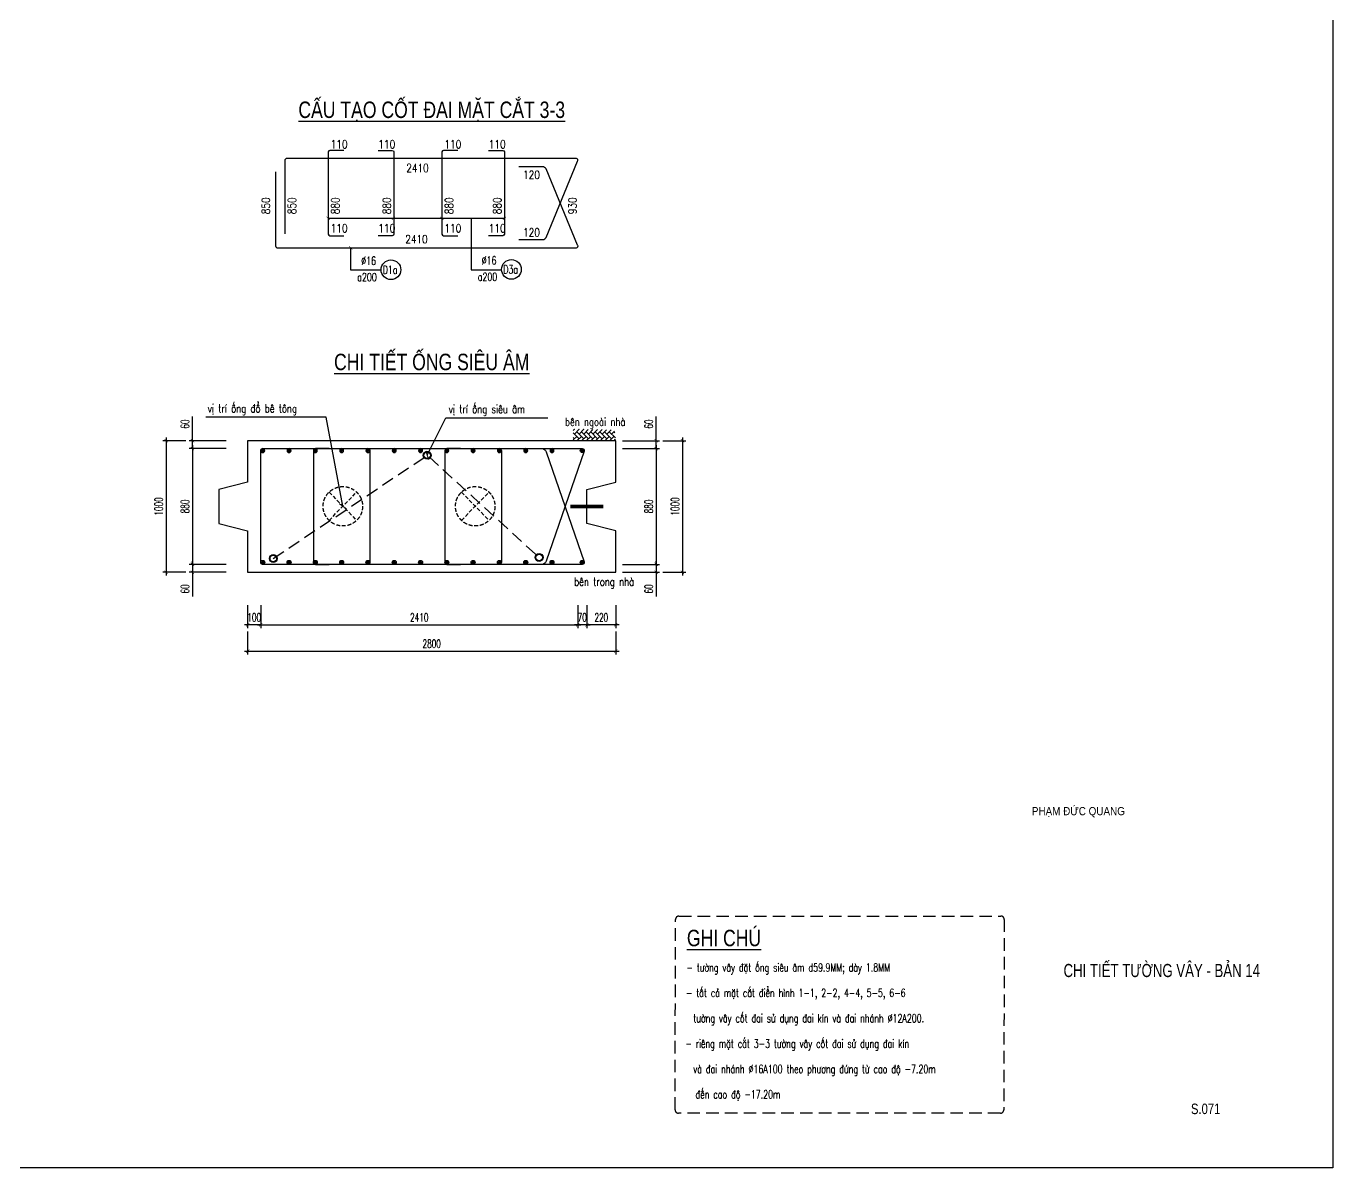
# Model space of a CAD drawing. Header units: millimetres. Extents: x -143483 to 1166745, y -1448440 to -1202244.
# Drawn here: x 18695 to 58447, y -1443081 to -1408353 of the extents above; entities that cross this region are included whole.
import ezdxf
from ezdxf.enums import TextEntityAlignment as Align

# ---------------------------------------------------------------- set-up
doc = ezdxf.new("R2010")
doc.units = ezdxf.units.MM
doc.header["$LTSCALE"] = 30
doc.header["$PDMODE"] = 3
doc.linetypes.add('DASHED', pattern=[19.05, 12.7, -6.35])
doc.layers.get('0').update_dxf_attribs({"lineweight": 9})
doc.layers.get('Defpoints').update_dxf_attribs({"lineweight": 9})
for name, color, linetype in [('0-Chu khung ten', 7, 'Continuous'), ('ccu11-Cotthep', 9, 'Continuous'), ('ccu11-Dim', 8, 'Continuous'), ('ccu11-Hatch', 8, 'Continuous'), ('ccu11-Manh', 8, 'Continuous'), ('ccu11-Text', 31, 'Continuous'), ('ccu11-Thay', 7, 'Continuous'), ('ccu11-Thep', 4, 'Continuous'), ('ccu11-Thep doc', 4, 'Continuous'), ('ccu11-Thepdai', 6, 'Continuous')]:
    doc.layers.add(name, color=color, linetype=linetype)
doc.layers.add('ccu11-Khuat', color=9, linetype='DASHED', lineweight=30)
doc.styles.add('ccu11-dim', font='vnsimli.shx', dxfattribs={"width": 0.65, "bigfont": 'bigfont.shx'})
doc.styles.add('ccu11-VnAvantH', font='VHAVAN.TTF')
doc.styles.add('ccu11-VnAvH-B', font='VHAVANB.TTF')
doc.styles.add('ccu11-vnsimli', font='vnsimli.shx', dxfattribs={"width": 0.8, "bigfont": 'vns.shx'})
doc.styles.add('ccu11-vnsimple', font='vnsimple.shx', dxfattribs={"bigfont": 'bigfont.shx'})
doc.styles.add('ccu11_simli', font='vnsimli.shx', dxfattribs={"width": 0.8})
doc.styles.add('LoGoTTAs1', font='VHARIAL.TTF')
doc.styles.add('LoGoTTAs2', font='VHAVAN.TTF')
doc.styles.add('VNARIALH', font='VHARIAL.TTF')
doc.dimstyles.new('ccu11-100', dxfattribs={"dimscale": 100, "dimtxt": 2.5, "dimasz": 1, "dimexe": 1, "dimexo": 2, "dimgap": 1, "dimtad": 1, "dimdec": 0, "dimdsep": 46, "dimtxsty": 'ccu11-dim', "dimblk": 'ARCHTICK', "dimcen": -1, "dimdle": 1, "dimclrd": 256, "dimclre": 256, "dimclrt": 3, "dimadec": 0, "dimazin": 2, "dimtfac": 0.1, "dimtdec": 0, "dimtmove": 0, "dimatfit": 1, "dimldrblk": 'ARCHTICK', "dimfxl": 0, "dimtvp": 0.833333, "dimtolj": 1, "dimtzin": 12, "dimarcsym": 0})
doc.dimstyles.new('ccu11-100x4', dxfattribs={"dimscale": 100, "dimtxt": 2.5, "dimasz": 1, "dimexe": 1, "dimexo": 2, "dimgap": 1, "dimtad": 1, "dimdec": 0, "dimlfac": 0.25, "dimdsep": 46, "dimtxsty": 'ccu11-dim', "dimblk": 'ARCHTICK', "dimcen": -1, "dimdle": 1, "dimclrd": 256, "dimclre": 256, "dimclrt": 3, "dimadec": 0, "dimazin": 2, "dimtfac": 0.1, "dimtdec": 0, "dimtmove": 0, "dimatfit": 1, "dimldrblk": 'ARCHTICK', "dimfxl": 0, "dimtvp": 0.833333, "dimtolj": 1, "dimtzin": 12, "dimarcsym": 0})

# ---------------------------------------------------------------- blocks, each defined once
blk = doc.blocks.new('MCT')
at = {"ltscale": 0.005}
for p, q in [((-0.49, 0), (0.49, 0)), ((0.35, -0.35), (-0.35, 0.35)), ((-0.35, -0.35), (0.35, 0.35)), ((0, -0.49), (0, 0.49))]:
    blk.add_line(p, q, dxfattribs=at)
blk.add_circle((0, 0), 0.492, dxfattribs=at)
blk = doc.blocks.new('*U675')
at = {"layer": 'ccu11-Thep doc', "xscale": -121.9200000001001, "yscale": 121.9200000001001, "zscale": 121.92, "rotation": 270}
blk.add_blockref('MCT', (0, 0), dxfattribs=at)
blk = doc.blocks.new('*U676')
at = {"layer": 'ccu11-Thep doc', "color": 0, "linetype": 'ByBlock', "lineweight": -2, "transparency": 16777216}
for p in [(0, 0), (800, 0), (1600, 0), (2400, 0), (3200, 0), (4000, 0), (4800, 0), (5600, 0), (6400, 0), (7200, 0), (8000, 0), (8800, 0)]:
    blk.add_blockref('*U675', p, dxfattribs=at)
blk = doc.blocks.new('*U677')
at = {"layer": 'ccu11-Thep doc', "xscale": -121.9200000001001, "yscale": 121.9200000001001, "zscale": 121.92, "rotation": 270}
blk.add_blockref('MCT', (0, 0), dxfattribs=at)
blk = doc.blocks.new('*U678')
at = {"layer": 'ccu11-Thep doc', "color": 0, "linetype": 'ByBlock', "lineweight": -2, "transparency": 16777216}
for p in [(0, 0), (800, 0), (1600, 0), (2400, 0), (3200, 0), (4000, 0), (4800, 0), (5600, 0), (6400, 0), (7200, 0), (8000, 0), (8800, 0)]:
    blk.add_blockref('*U677', p, dxfattribs=at)
blk = doc.blocks.new('_ARCHTICK')
at = {"color": 0, "linetype": 'ByBlock', "const_width": 0.15}
blk.add_lwpolyline([(-0.5, -0.5), (0.5, 0.5)], dxfattribs=at)
blk = doc.blocks.new('*D731')
at = {"layer": 'ccu11-Dim', "linetype": 'ByBlock', "lineweight": -2, "ltscale": 30, "transparency": 16777216}
for p, q in [((23753, -1420964), (23753, -1420224)), ((24782, -1420964), (23653, -1420964)), ((23753, -1421204), (23753, -1420964)), ((24782, -1421204), (23653, -1421204)), ((23753, -1421204), (23753, -1421304))]:
    blk.add_line(p, q, dxfattribs=at)
at = {"layer": 'Defpoints', "color": 0, "linetype": 'ByBlock', "ltscale": 30, "transparency": 16777216}
for p in [(24982, -1420964), (23753, -1421204), (24982, -1421204)]:
    blk.add_point(p, dxfattribs=at)
at = {"layer": 'ccu11-Dim', "linetype": 'ByBlock', "lineweight": -2, "ltscale": 30, "transparency": 16777216, "xscale": 100, "yscale": 100, "zscale": 100}
for p, rotation in [((23753, -1420964), 270), ((23753, -1421204), 90)]:
    blk.add_blockref('_ARCHTICK', p, dxfattribs=dict(at, rotation=rotation))
at = {"layer": 'ccu11-Dim', "color": 3, "linetype": 'ByBlock', "ltscale": 30, "transparency": 16777216, "insert": (23528, -1420456), "char_height": 250, "attachment_point": 5, "rotation": 90, "style": 'ccu11-dim'}
blk.add_mtext('\\A1;60', dxfattribs=at)
blk = doc.blocks.new('*D732')
at = {"layer": 'ccu11-Dim', "linetype": 'ByBlock', "lineweight": -2, "ltscale": 30, "transparency": 16777216}
for p, q in [((23753, -1421104), (23753, -1424824)), ((24782, -1421204), (23653, -1421204)), ((24782, -1424724), (23653, -1424724))]:
    blk.add_line(p, q, dxfattribs=at)
at = {"layer": 'Defpoints', "color": 0, "linetype": 'ByBlock', "ltscale": 30, "transparency": 16777216}
for p in [(24982, -1421204), (23753, -1424724), (24982, -1424724)]:
    blk.add_point(p, dxfattribs=at)
at = {"layer": 'ccu11-Dim', "linetype": 'ByBlock', "lineweight": -2, "ltscale": 30, "transparency": 16777216, "xscale": 100, "yscale": 100, "zscale": 100}
for p, rotation in [((23753, -1421204), 90), ((23753, -1424724), 270)]:
    blk.add_blockref('_ARCHTICK', p, dxfattribs=dict(at, rotation=rotation))
at = {"layer": 'ccu11-Dim', "color": 3, "linetype": 'ByBlock', "ltscale": 30, "transparency": 16777216, "insert": (23528, -1422964), "char_height": 250, "attachment_point": 5, "rotation": 90, "style": 'ccu11-dim'}
blk.add_mtext('\\A1;880', dxfattribs=at)
blk = doc.blocks.new('*D733')
at = {"layer": 'ccu11-Dim', "linetype": 'ByBlock', "lineweight": -2, "ltscale": 30, "transparency": 16777216}
for p, q in [((24782, -1424724), (23653, -1424724)), ((23753, -1424724), (23753, -1424624)), ((23753, -1424724), (23753, -1424964)), ((24782, -1424964), (23653, -1424964)), ((23753, -1424964), (23753, -1425703))]:
    blk.add_line(p, q, dxfattribs=at)
at = {"layer": 'Defpoints', "color": 0, "linetype": 'ByBlock', "ltscale": 30, "transparency": 16777216}
for p in [(23753, -1424724), (24982, -1424724), (24982, -1424964)]:
    blk.add_point(p, dxfattribs=at)
at = {"layer": 'ccu11-Dim', "linetype": 'ByBlock', "lineweight": -2, "ltscale": 30, "transparency": 16777216, "xscale": 100, "yscale": 100, "zscale": 100}
for p, rotation in [((23753, -1424724), 270), ((23753, -1424964), 90)]:
    blk.add_blockref('_ARCHTICK', p, dxfattribs=dict(at, rotation=rotation))
at = {"layer": 'ccu11-Dim', "color": 3, "linetype": 'ByBlock', "ltscale": 30, "transparency": 16777216, "insert": (23528, -1425472), "char_height": 250, "attachment_point": 5, "rotation": 90, "style": 'ccu11-dim'}
blk.add_mtext('\\A1;60', dxfattribs=at)
blk = doc.blocks.new('*D734')
at = {"layer": 'ccu11-Dim', "linetype": 'ByBlock', "lineweight": -2, "ltscale": 30, "transparency": 16777216}
for p, q in [((23553, -1420964), (22853, -1420964)), ((22953, -1420864), (22953, -1425064)), ((23553, -1424964), (22853, -1424964))]:
    blk.add_line(p, q, dxfattribs=at)
at = {"layer": 'Defpoints', "color": 0, "linetype": 'ByBlock', "ltscale": 30, "transparency": 16777216}
for p in [(23753, -1420964), (22953, -1424964), (23753, -1424964)]:
    blk.add_point(p, dxfattribs=at)
at = {"layer": 'ccu11-Dim', "linetype": 'ByBlock', "lineweight": -2, "ltscale": 30, "transparency": 16777216, "xscale": 100, "yscale": 100, "zscale": 100}
for p, rotation in [((22953, -1420964), 90), ((22953, -1424964), 270)]:
    blk.add_blockref('_ARCHTICK', p, dxfattribs=dict(at, rotation=rotation))
at = {"layer": 'ccu11-Dim', "color": 3, "linetype": 'ByBlock', "ltscale": 30, "transparency": 16777216, "insert": (22728, -1422964), "char_height": 250, "attachment_point": 5, "rotation": 90, "style": 'ccu11-dim'}
blk.add_mtext('\\A1;1000', dxfattribs=at)
blk = doc.blocks.new('*D735')
at = {"layer": 'ccu11-Dim', "linetype": 'ByBlock', "lineweight": -2, "ltscale": 30, "transparency": 16777216}
for p, q in [((35753, -1425964), (35753, -1426664)), ((36633, -1425964), (36633, -1426664)), ((36733, -1426564), (35653, -1426564))]:
    blk.add_line(p, q, dxfattribs=at)
at = {"layer": 'Defpoints', "color": 0, "linetype": 'ByBlock', "ltscale": 30, "transparency": 16777216}
for p in [(35753, -1425764), (36633, -1425764), (35753, -1426564)]:
    blk.add_point(p, dxfattribs=at)
at = {"layer": 'ccu11-Dim', "linetype": 'ByBlock', "lineweight": -2, "ltscale": 30, "transparency": 16777216, "xscale": 100, "yscale": 100, "zscale": 100, "rotation": 180}
blk.add_blockref('_ARCHTICK', (35753, -1426564), dxfattribs=at)
at = {"layer": 'ccu11-Dim', "linetype": 'ByBlock', "lineweight": -2, "ltscale": 30, "transparency": 16777216, "xscale": 100, "yscale": 100, "zscale": 100}
blk.add_blockref('_ARCHTICK', (36633, -1426564), dxfattribs=at)
at = {"layer": 'ccu11-Dim', "color": 3, "linetype": 'ByBlock', "ltscale": 30, "transparency": 16777216, "insert": (36193, -1426339), "char_height": 250, "attachment_point": 5, "style": 'ccu11-dim'}
blk.add_mtext('\\A1;220', dxfattribs=at)
blk = doc.blocks.new('*D736')
at = {"layer": 'ccu11-Dim', "linetype": 'ByBlock', "lineweight": -2, "ltscale": 30, "transparency": 16777216}
for p, q in [((25433, -1426764), (25433, -1427464)), ((36633, -1426764), (36633, -1427464)), ((25333, -1427364), (36733, -1427364))]:
    blk.add_line(p, q, dxfattribs=at)
at = {"layer": 'Defpoints', "color": 0, "linetype": 'ByBlock', "ltscale": 30, "transparency": 16777216}
for p in [(25433, -1426564), (36633, -1426564), (36633, -1427364)]:
    blk.add_point(p, dxfattribs=at)
at = {"layer": 'ccu11-Dim', "linetype": 'ByBlock', "lineweight": -2, "ltscale": 30, "transparency": 16777216, "xscale": 100, "yscale": 100, "zscale": 100, "rotation": 180}
blk.add_blockref('_ARCHTICK', (25433, -1427364), dxfattribs=at)
at = {"layer": 'ccu11-Dim', "linetype": 'ByBlock', "lineweight": -2, "ltscale": 30, "transparency": 16777216, "xscale": 100, "yscale": 100, "zscale": 100}
blk.add_blockref('_ARCHTICK', (36633, -1427364), dxfattribs=at)
at = {"layer": 'ccu11-Dim', "color": 3, "linetype": 'ByBlock', "ltscale": 30, "transparency": 16777216, "insert": (31033, -1427139), "char_height": 250, "attachment_point": 5, "style": 'ccu11-dim'}
blk.add_mtext('\\A1;2800', dxfattribs=at)
blk = doc.blocks.new('*D737')
at = {"layer": 'ccu11-Dim', "linetype": 'ByBlock', "lineweight": -2, "ltscale": 30, "transparency": 16777216}
for p, q in [((35473, -1425964), (35473, -1426664)), ((35753, -1425964), (35753, -1426664)), ((35473, -1426564), (35373, -1426564)), ((35753, -1426564), (35473, -1426564)), ((35753, -1426564), (35853, -1426564))]:
    blk.add_line(p, q, dxfattribs=at)
at = {"layer": 'Defpoints', "color": 0, "linetype": 'ByBlock', "ltscale": 30, "transparency": 16777216}
for p in [(35473, -1425764), (35753, -1425764), (35473, -1426564)]:
    blk.add_point(p, dxfattribs=at)
at = {"layer": 'ccu11-Dim', "linetype": 'ByBlock', "lineweight": -2, "ltscale": 30, "transparency": 16777216, "xscale": 100, "yscale": 100, "zscale": 100}
blk.add_blockref('_ARCHTICK', (35473, -1426564), dxfattribs=at)
at = {"layer": 'ccu11-Dim', "linetype": 'ByBlock', "lineweight": -2, "ltscale": 30, "transparency": 16777216, "xscale": 100, "yscale": 100, "zscale": 100, "rotation": 180}
blk.add_blockref('_ARCHTICK', (35753, -1426564), dxfattribs=at)
at = {"layer": 'ccu11-Dim', "color": 3, "linetype": 'ByBlock', "ltscale": 30, "transparency": 16777216, "insert": (35613, -1426339), "char_height": 250, "attachment_point": 5, "style": 'ccu11-dim'}
blk.add_mtext('\\A1;70', dxfattribs=at)
blk = doc.blocks.new('*D738')
at = {"layer": 'ccu11-Dim', "linetype": 'ByBlock', "lineweight": -2, "ltscale": 30, "transparency": 16777216}
for p, q in [((25833, -1425964), (25833, -1426664)), ((35473, -1425964), (35473, -1426664)), ((25733, -1426564), (35573, -1426564))]:
    blk.add_line(p, q, dxfattribs=at)
at = {"layer": 'Defpoints', "color": 0, "linetype": 'ByBlock', "ltscale": 30, "transparency": 16777216}
for p in [(25833, -1425764), (35473, -1425764), (35473, -1426564)]:
    blk.add_point(p, dxfattribs=at)
at = {"layer": 'ccu11-Dim', "linetype": 'ByBlock', "lineweight": -2, "ltscale": 30, "transparency": 16777216, "xscale": 100, "yscale": 100, "zscale": 100, "rotation": 180}
blk.add_blockref('_ARCHTICK', (25833, -1426564), dxfattribs=at)
at = {"layer": 'ccu11-Dim', "linetype": 'ByBlock', "lineweight": -2, "ltscale": 30, "transparency": 16777216, "xscale": 100, "yscale": 100, "zscale": 100}
blk.add_blockref('_ARCHTICK', (35473, -1426564), dxfattribs=at)
at = {"layer": 'ccu11-Dim', "color": 3, "linetype": 'ByBlock', "ltscale": 30, "transparency": 16777216, "insert": (30653, -1426339), "char_height": 250, "attachment_point": 5, "style": 'ccu11-dim'}
blk.add_mtext('\\A1;2410', dxfattribs=at)
blk = doc.blocks.new('*D739')
at = {"layer": 'ccu11-Dim', "linetype": 'ByBlock', "lineweight": -2, "ltscale": 30, "transparency": 16777216}
for p, q in [((25433, -1425964), (25433, -1426664)), ((25833, -1425964), (25833, -1426664)), ((25433, -1426564), (25333, -1426564)), ((25833, -1426564), (25433, -1426564)), ((25833, -1426564), (25933, -1426564))]:
    blk.add_line(p, q, dxfattribs=at)
at = {"layer": 'Defpoints', "color": 0, "linetype": 'ByBlock', "ltscale": 30, "transparency": 16777216}
for p in [(25433, -1425764), (25833, -1425764), (25433, -1426564)]:
    blk.add_point(p, dxfattribs=at)
at = {"layer": 'ccu11-Dim', "linetype": 'ByBlock', "lineweight": -2, "ltscale": 30, "transparency": 16777216, "xscale": 100, "yscale": 100, "zscale": 100}
blk.add_blockref('_ARCHTICK', (25433, -1426564), dxfattribs=at)
at = {"layer": 'ccu11-Dim', "linetype": 'ByBlock', "lineweight": -2, "ltscale": 30, "transparency": 16777216, "xscale": 100, "yscale": 100, "zscale": 100, "rotation": 180}
blk.add_blockref('_ARCHTICK', (25833, -1426564), dxfattribs=at)
at = {"layer": 'ccu11-Dim', "color": 3, "linetype": 'ByBlock', "ltscale": 30, "transparency": 16777216, "insert": (25633, -1426339), "char_height": 250, "attachment_point": 5, "style": 'ccu11-dim'}
blk.add_mtext('\\A1;100', dxfattribs=at)
blk = doc.blocks.new('*D740')
at = {"layer": 'ccu11-Dim', "linetype": 'ByBlock', "lineweight": -2, "ltscale": 30, "transparency": 16777216}
for p, q in [((37861, -1420964), (37861, -1420224)), ((36833, -1420964), (37961, -1420964)), ((37861, -1421204), (37861, -1420964)), ((36833, -1421204), (37961, -1421204)), ((37861, -1421204), (37861, -1421304))]:
    blk.add_line(p, q, dxfattribs=at)
at = {"layer": 'Defpoints', "color": 0, "linetype": 'ByBlock', "ltscale": 30, "transparency": 16777216}
for p in [(36633, -1420964), (36633, -1421204), (37861, -1421204)]:
    blk.add_point(p, dxfattribs=at)
at = {"layer": 'ccu11-Dim', "linetype": 'ByBlock', "lineweight": -2, "ltscale": 30, "transparency": 16777216, "xscale": 100, "yscale": 100, "zscale": 100}
for p, rotation in [((37861, -1420964), 270), ((37861, -1421204), 90)]:
    blk.add_blockref('_ARCHTICK', p, dxfattribs=dict(at, rotation=rotation))
at = {"layer": 'ccu11-Dim', "color": 3, "linetype": 'ByBlock', "ltscale": 30, "transparency": 16777216, "insert": (37636, -1420456), "char_height": 250, "attachment_point": 5, "rotation": 90, "style": 'ccu11-dim'}
blk.add_mtext('\\A1;60', dxfattribs=at)
blk = doc.blocks.new('*D741')
at = {"layer": 'ccu11-Dim', "linetype": 'ByBlock', "lineweight": -2, "ltscale": 30, "transparency": 16777216}
for p, q in [((37861, -1421104), (37861, -1424824)), ((36833, -1421204), (37961, -1421204)), ((36833, -1424724), (37961, -1424724))]:
    blk.add_line(p, q, dxfattribs=at)
at = {"layer": 'Defpoints', "color": 0, "linetype": 'ByBlock', "ltscale": 30, "transparency": 16777216}
for p in [(36633, -1421204), (36633, -1424724), (37861, -1424724)]:
    blk.add_point(p, dxfattribs=at)
at = {"layer": 'ccu11-Dim', "linetype": 'ByBlock', "lineweight": -2, "ltscale": 30, "transparency": 16777216, "xscale": 100, "yscale": 100, "zscale": 100}
for p, rotation in [((37861, -1421204), 90), ((37861, -1424724), 270)]:
    blk.add_blockref('_ARCHTICK', p, dxfattribs=dict(at, rotation=rotation))
at = {"layer": 'ccu11-Dim', "color": 3, "linetype": 'ByBlock', "ltscale": 30, "transparency": 16777216, "insert": (37636, -1422964), "char_height": 250, "attachment_point": 5, "rotation": 90, "style": 'ccu11-dim'}
blk.add_mtext('\\A1;880', dxfattribs=at)
blk = doc.blocks.new('*D742')
at = {"layer": 'ccu11-Dim', "linetype": 'ByBlock', "lineweight": -2, "ltscale": 30, "transparency": 16777216}
for p, q in [((36833, -1424724), (37961, -1424724)), ((37861, -1424724), (37861, -1424624)), ((37861, -1424724), (37861, -1424964)), ((36833, -1424964), (37961, -1424964)), ((37861, -1424964), (37861, -1425703))]:
    blk.add_line(p, q, dxfattribs=at)
at = {"layer": 'Defpoints', "color": 0, "linetype": 'ByBlock', "ltscale": 30, "transparency": 16777216}
for p in [(36633, -1424724), (37861, -1424724), (36633, -1424964)]:
    blk.add_point(p, dxfattribs=at)
at = {"layer": 'ccu11-Dim', "linetype": 'ByBlock', "lineweight": -2, "ltscale": 30, "transparency": 16777216, "xscale": 100, "yscale": 100, "zscale": 100}
for p, rotation in [((37861, -1424724), 270), ((37861, -1424964), 90)]:
    blk.add_blockref('_ARCHTICK', p, dxfattribs=dict(at, rotation=rotation))
at = {"layer": 'ccu11-Dim', "color": 3, "linetype": 'ByBlock', "ltscale": 30, "transparency": 16777216, "insert": (37636, -1425472), "char_height": 250, "attachment_point": 5, "rotation": 90, "style": 'ccu11-dim'}
blk.add_mtext('\\A1;60', dxfattribs=at)
blk = doc.blocks.new('*D743')
at = {"layer": 'ccu11-Dim', "linetype": 'ByBlock', "lineweight": -2, "ltscale": 30, "transparency": 16777216}
for p, q in [((38061, -1420964), (38761, -1420964)), ((38661, -1420864), (38661, -1425064)), ((38061, -1424964), (38761, -1424964))]:
    blk.add_line(p, q, dxfattribs=at)
at = {"layer": 'Defpoints', "color": 0, "linetype": 'ByBlock', "ltscale": 30, "transparency": 16777216}
for p in [(37861, -1420964), (37861, -1424964), (38661, -1424964)]:
    blk.add_point(p, dxfattribs=at)
at = {"layer": 'ccu11-Dim', "linetype": 'ByBlock', "lineweight": -2, "ltscale": 30, "transparency": 16777216, "xscale": 100, "yscale": 100, "zscale": 100}
for p, rotation in [((38661, -1420964), 90), ((38661, -1424964), 270)]:
    blk.add_blockref('_ARCHTICK', p, dxfattribs=dict(at, rotation=rotation))
at = {"layer": 'ccu11-Dim', "color": 3, "linetype": 'ByBlock', "ltscale": 30, "transparency": 16777216, "insert": (38436, -1422964), "char_height": 250, "attachment_point": 5, "rotation": 90, "style": 'ccu11-dim'}
blk.add_mtext('\\A1;1000', dxfattribs=at)
blk = doc.blocks.new('ccu11_88_tenbv')
at = {"layer": '0-Chu khung ten', "color": 31, "style": 'LoGoTTAs2', "width": 0.8}
for p in [(-8837, 8052), (-8800, 6853)]:
    blk.add_attdef('...', p, '', height=220, dxfattribs=at)
at = {"layer": '0-Chu khung ten', "color": 31}
for tag, height, style, width, p in [('1', 500, 'VNARIALH', 0.85, (-4500, 3869)), ('2', 500, 'VNARIALH', 0.85, (-4500, 2917)), ('S1-01-1', 700, 'LoGoTTAs1', 0.8, (-2250, 607)), ('1/100', 350, 'VNARIALH', 0.85, (-6750, 229))]:
    blk.add_attdef(tag, text='', height=height, dxfattribs=dict(at, style=style, width=width)).set_placement(p, align=Align.CENTER)
blk = doc.blocks.new('SHD')
at = {"layer": 'ccu11-Cotthep'}
blk.add_circle((300, 0), 300, dxfattribs=at)
at = {"layer": 'ccu11-Cotthep', "color": 31, "style": 'ccu11_simli', "width": 0.8}
blk.add_attdef('DK', text='', height=250, dxfattribs=at).set_placement((-101, 65), align=Align.BOTTOM_RIGHT)
blk.add_attdef('KH', text='', height=250, dxfattribs=at).set_placement((300, 0), align=Align.MIDDLE)
blk.add_attdef('KC', text='', height=250, dxfattribs=at).set_placement((-101, -142), align=Align.TOP_RIGHT)

msp = doc.modelspace()

# ---------------------------------------------------------------- hatches: boundary and pattern name
at = {"layer": 'ccu11-Hatch', "ltscale": 10}
h = msp.add_hatch(dxfattribs=at)
h.set_pattern_fill('AR-HBONE', color=256, scale=25, angle=270, style=0)
h.set_pattern_definition([(45, (-3226509.98, 355492.25), (141.4213562, 4e-14), [300, -100]), (315, (-3226439.27, 355562.96), (141.4213562, 4e-14), [300, -100])])
h.paths.add_polyline_path([(35340.52, -1420611.22), (35340.52, -1420963.94), (36632.88, -1420963.94), (36590.02, -1420632.64)])

# ---------------------------------------------------------------- linework, layer by layer
at = {"layer": 'ccu11-Khuat', "ltscale": 0.3}
for p, q in [((27910.3, -1422528.23), (28748.53, -1423386.93)), ((27910.3, -1423386.93), (28748.53, -1422528.23)), ((31937.54, -1422528.23), (32775.77, -1423386.93)), ((31937.54, -1423386.93), (32775.77, -1422528.23))]:
    msp.add_line(p, q, dxfattribs=at)
at = {"layer": 'ccu11-Khuat', "flags": 128}
msp.add_lwpolyline([(26214.17, -1424547.04), (30897.4, -1421407.02), (34299.39, -1424513.02)], dxfattribs=at)
at = {"layer": 'ccu11-Khuat'}
msp.add_lwpolyline([(38551.13, -1435424.1), (48350.35, -1435424.1, -0.41421356), (48450.35, -1435524.1), (48435.74, -1441317.02, -0.41421356), (48335.74, -1441417.02), (38536.52, -1441417.02, -0.41421356), (38436.52, -1441317.02), (38451.13, -1435524.1, -0.41421356)], format="xyb", close=True, dxfattribs=at)
at = {"layer": 'ccu11-Khuat', "ltscale": 0.3}
for centre in [(28329.42, -1422957.58), (32356.65, -1422957.58)]:
    msp.add_circle(centre, 600, dxfattribs=at)
at = {"layer": 'ccu11-Thay'}
for p, q in [((36632.88, -1420963.94), (25432.88, -1420963.94)), ((25432.88, -1420963.94), (25432.88, -1422223.94)), ((36632.88, -1422223.94), (36632.88, -1420963.94)), ((25432.88, -1422223.94), (24553.11, -1422443.94)), ((35753.11, -1422443.94), (36632.88, -1422223.94)), ((24553.11, -1422443.94), (24553.11, -1423483.94)), ((35753.11, -1423483.94), (35753.11, -1422443.94)), ((24553.11, -1423483.94), (25432.88, -1423703.94)), ((36632.88, -1423703.94), (35753.11, -1423483.94)), ((25432.88, -1423703.94), (25432.88, -1424963.94)), ((36632.88, -1424963.94), (36632.88, -1423703.94)), ((25432.88, -1424963.94), (36632.88, -1424963.94))]:
    msp.add_line(p, q, dxfattribs=at)
msp.add_lwpolyline([(-25652.83, -1383610.64), (58447.17, -1383610.64), (58447.17, -1443081.35), (-25652.83, -1443081.35)], close=True, dxfattribs=at)
at = {"layer": 'ccu11-Thay', "ltscale": 30}
for centre, radius in [((30897.4, -1421407.02), 120), ((30897.4, -1421407.02), 100), ((26214.17, -1424547.04), 120), ((26214.17, -1424547.04), 100), ((34299.39, -1424513.02), 120), ((34299.39, -1424513.02), 100)]:
    msp.add_circle(centre, radius, dxfattribs=at)
at = {"layer": 'ccu11-Thep', "const_width": 120}
msp.add_lwpolyline([(35252.88, -1422963.94), (36252.88, -1422963.94)], dxfattribs=at)
at = {"layer": 'ccu11-Thepdai'}
for points in [[(33685.39, -1414844.76), (34405.85, -1414844.76, 0.26628921), (34517.62, -1414780.69), (35471.07, -1412461.18, 0.64209887), (35433.23, -1412378.5), (26623.52, -1412378.5, 0.41421356), (26563.52, -1412438.5), (26563.52, -1414672.47)], [(26283.23, -1412788.97), (26283.23, -1415038.5, 0.41421356), (26343.23, -1415098.5), (35434.21, -1415098.5, 0.65283078), (35471.05, -1415014.69), (34510.14, -1412697.5, 0.30093739), (34398.37, -1412633.43), (33685.39, -1412633.43)], [(33684.67, -1421203.94), (34405.14, -1421203.94, -0.23620228), (34516.91, -1421296.69), (35670.79, -1424643.44, -0.5204497), (35614.4, -1424723.94), (25882.88, -1424723.94, -0.41421356), (25832.88, -1424673.94), (25832.88, -1421253.94, -0.41421356), (25882.88, -1421203.94), (35614.4, -1421203.94, -0.5204497), (35670.79, -1421284.44), (34516.91, -1424631.2, -0.23620228), (34405.14, -1424723.94), (33684.67, -1424723.94)], [(27913.56, -1421203.94), (27493.56, -1421203.94, 0.41421356), (27433.56, -1421263.94), (27433.56, -1424663.94, 0.41421356), (27493.56, -1424723.94), (27913.56, -1424723.94)], [(28673.56, -1421203.94), (29093.56, -1421203.94, -0.41421356), (29153.56, -1421263.94), (29153.56, -1424663.94, -0.41421356), (29093.56, -1424723.94), (28673.56, -1424723.94)], [(31913.56, -1421203.94), (31493.56, -1421203.94, 0.41421356), (31433.56, -1421263.94), (31433.56, -1424663.94, 0.41421356), (31493.56, -1424723.94), (31913.56, -1424723.94)], [(32673.56, -1421203.94), (33093.56, -1421203.94, -0.41421356), (33153.56, -1421263.94), (33153.56, -1424663.94, -0.41421356), (33093.56, -1424723.94), (32673.56, -1424723.94)]]:
    msp.add_lwpolyline(points, format="xyb", dxfattribs=at)
at = {"layer": 'ccu11-Thepdai', "flags": 128}
for points in [[(28363.23, -1412131.25), (27933.23, -1412131.25, 0.38911631), (27883.23, -1412181.25), (27883.23, -1414626.02), (27883.23, -1414678.31, 0.38911631), (27933.23, -1414728.31), (28363.23, -1414728.31)], [(29403.57, -1412131.25), (29833.57, -1412131.25, -0.38911631), (29883.57, -1412181.25), (29883.57, -1414626.02), (29883.57, -1414678.31, -0.38911631), (29833.57, -1414728.31), (29403.57, -1414728.31)], [(31823.94, -1412131.25), (31393.94, -1412131.25, 0.38911631), (31343.94, -1412181.25), (31343.94, -1414626.02), (31343.94, -1414678.31, 0.38911631), (31393.94, -1414728.31), (31823.94, -1414728.31)], [(32764.77, -1412131.25), (33194.77, -1412131.25, -0.38911631), (33244.77, -1412181.25), (33244.77, -1414626.02), (33244.77, -1414678.31, -0.38911631), (33194.77, -1414728.31), (32764.77, -1414728.31)]]:
    msp.add_lwpolyline(points, format="xyb", dxfattribs=at)

# ---------------------------------------------------------------- block references
at = {"layer": 'ccu11-Cotthep', "yscale": 100, "zscale": 100, "rotation": 180}
for p, xscale in [((27883.23, -1414201.61), -100), ((29867.37, -1414201.61), 100), ((31343.94, -1414201.61), -100)]:
    msp.add_blockref('_ARCHTICK', p, dxfattribs=dict(at, xscale=xscale))
at = {"layer": 'ccu11-Cotthep'}
ref = msp.add_blockref('SHD', (29493.82, -1415764.46), dxfattribs=at)
ref.add_attrib('KH', 'D1a', dxfattribs={"color": 31, "height": 250, "style": 'ccu11-vnsimple', "width": 0.7}).set_placement((29768.82, -1415764.46), align=Align.MIDDLE_CENTER)
ref.add_attrib('KC', 'a200', dxfattribs={"color": 31, "height": 250, "style": 'ccu11-vnsimple', "width": 0.7}).set_placement((29065.24, -1415864.46), align=Align.TOP_CENTER)
ref.add_attrib('DK', '`16', dxfattribs={"color": 31, "height": 250, "style": 'ccu11-vnsimple', "width": 0.7}).set_placement((29113.03, -1415689.46), align=Align.BOTTOM_CENTER)
ref = msp.add_blockref('SHD', (33158.64, -1415753.46), dxfattribs=at)
ref.add_attrib('KH', 'D3a', dxfattribs={"color": 31, "height": 250, "style": 'ccu11-vnsimple', "width": 0.7}).set_placement((33433.64, -1415753.46), align=Align.MIDDLE_CENTER)
ref.add_attrib('KC', 'a200', dxfattribs={"color": 31, "height": 250, "style": 'ccu11-vnsimple', "width": 0.7}).set_placement((32730.05, -1415853.46), align=Align.TOP_CENTER)
ref.add_attrib('DK', '`16', dxfattribs={"color": 31, "height": 250, "style": 'ccu11-vnsimple', "width": 0.7}).set_placement((32777.85, -1415678.46), align=Align.BOTTOM_CENTER)
at = {"layer": 'ccu11-Text'}
ref = msp.add_blockref('ccu11_88_tenbv', (58459.72, -1443081.35), dxfattribs=dict(at, xscale=0.9648990920163515, yscale=0.9648990920163515, zscale=0.9648990920163515))
ref.add_attrib('1', 'CHI TIÕT T¦êNG V¢Y - B¶N 14', dxfattribs={"layer": '0-Chu khung ten', "color": 1, "height": 400.4762, "style": 'ccu11-VnAvantH', "width": 0.75}).set_placement((53242.17, -1436878.13), align=Align.TOP_CENTER)
ref.add_attrib('S1-01-1', 'S.071', dxfattribs={"layer": '0-Chu khung ten', "color": 31, "height": 320.381, "style": 'ccu11-VnAvantH', "width": 0.8}).set_placement((54577.34, -1441447.07), align=Align.CENTER)
ref.add_attrib('...', 'ph¹m ®øc quang', dxfattribs={"layer": '0-Chu khung ten', "color": 1, "height": 250, "style": 'ccu11-VnAvantH', "width": 0.9}).set_placement((50705.42, -1432355.57), align=Align.CENTER)
at = {"layer": 'ccu11-Thep doc'}
msp.add_blockref('*U676', (25892.88, -1421263.94), dxfattribs=at)
at = {"layer": 'ccu11-Thep doc', "xscale": 121.9200000001001, "yscale": 121.9200000001001, "zscale": 121.9200000001001, "rotation": 90.00000000000001}
for p in [(35613.23, -1421263.94), (35613.23, -1424663.94)]:
    msp.add_blockref('MCT', p, dxfattribs=at)
at = {"layer": 'ccu11-Thep doc', "xscale": -1, "rotation": 180}
msp.add_blockref('*U678', (25892.88, -1424663.94), dxfattribs=at)

# ---------------------------------------------------------------- texts
at = {"layer": 'ccu11-Text', "color": 6, "style": 'ccu11-VnAvH-B', "width": 0.8}
msp.add_text('%%UcÊu t¹o cèt ®ai mÆt c¾t 3-3', height=500, dxfattribs=at).set_placement((31032.88, -1411147.03), align=Align.CENTER)
at = {"layer": 'ccu11-Text'}
for s, height, style, width, p in [('110', 250, 'ccu11-vnsimli', 0.8, (27958.87, -1412070.82)), ('110', 250, 'ccu11-vnsimli', 0.8, (29407.93, -1412070.82)), ('110', 250, 'ccu11-vnsimli', 0.8, (31419.58, -1412070.82)), ('110', 250, 'ccu11-vnsimli', 0.8, (32769.13, -1412070.82)), ('2410', 250, 'ccu11-vnsimli', 0.8, (30257.51, -1412793.76)), ('120', 250, 'ccu11-vnsimli', 0.8, (33810.63, -1413000.05)), ('110', 250, 'ccu11-vnsimli', 0.8, (27958.87, -1414625.53)), ('110', 250, 'ccu11-vnsimli', 0.8, (29407.93, -1414625.53)), ('110', 250, 'ccu11-vnsimli', 0.8, (31419.58, -1414625.53)), ('110', 250, 'ccu11-vnsimli', 0.8, (32769.13, -1414625.53)), ('2410', 250, 'ccu11-vnsimli', 0.8, (30227.27, -1414959.29)), ('120', 250, 'ccu11-vnsimli', 0.8, (33810.63, -1414753.15)), ('vÞ trÝ èng ®æ bª t«ng', 250, 'ccu11-vnsimli', 0.75, (24217.95, -1420105.14)), ('vÞ trÝ èng siªu ©m', 250, 'ccu11-vnsimli', 0.75, (31549.89, -1420125.08)), ('%%uGHI CHó', 500, 'ccu11-VnAvH-B', 0.8, (38795.94, -1436340.51))]:
    msp.add_text(s, height=height, dxfattribs=dict(at, style=style, width=width)).set_placement(p)
at = {"layer": 'ccu11-Text', "style": 'ccu11-vnsimli', "width": 0.8}
for s, p in [('850', (26110.92, -1414074.23)), ('850', (26906.2, -1414074.23)), ('880', (28225.92, -1414074.23)), ('880', (29790.88, -1414074.23)), ('880', (31686.63, -1414074.23)), ('880', (33152.09, -1414074.23)), ('930', (35440.62, -1414074.23))]:
    msp.add_text(s, height=250, rotation=90, dxfattribs=at).set_placement(p)
at = {"layer": 'ccu11-Text', "style": 'ccu11-VnAvH-B', "width": 0.8}
msp.add_text('%%Uchi tiÕt èng siªu ©m', height=500, dxfattribs=at).set_placement((31032.88, -1418817.82), align=Align.CENTER)
at = {"layer": 'ccu11-Text', "linetype": 'Continuous', "style": 'ccu11-vnsimli', "width": 0.75}
for s, p in [('bªn ngoµi nhµ', (36006.11, -1420515.8)), ('bªn trong nhµ', (36278.89, -1425375.84))]:
    msp.add_text(s, height=250, dxfattribs=at).set_placement(p, align=Align.CENTER)
at = {"layer": 'ccu11-Text', "linetype": 'Continuous', "style": 'ccu11-vnsimli', "width": 0.7}
msp.add_text('- t\xadêng v©y ®Æt èng siªu ©m d59.9MM; dµy 1.8MM', height=250, dxfattribs=at).set_placement((38781.33, -1437112.21))
at = {"layer": 'ccu11-Text', "color": 2, "linetype": 'Continuous', "style": 'ccu11-vnsimli', "width": 0.7}
for s, p in [('- tÊt c¶ mÆt c¾t ®iÓn h×nh 1-1, 2-2, 4-4, 5-5, 6-6', (38766.72, -1437883.92)), ('  t\xadêng v©y cèt ®ai sö dông ®ai kÝn vµ ®ai nh¸nh `12A200.', (38752.12, -1438655.63))]:
    msp.add_text(s, height=250, dxfattribs=at).set_placement(p)
at = {"layer": 'ccu11-Text', "color": 3, "linetype": 'Continuous', "style": 'ccu11-vnsimli', "width": 0.7}
for s, p in [('- riªng mÆt c¾t 3-3 t\xadêng v©y cèt ®ai sö dông ®ai kÝn', (38752.12, -1439427.33)), ('  vµ ®ai nh¸nh `16A100 theo ph\xad¬ng ®øng tõ cao ®é -7.20m', (38752.12, -1440199.04)), ('®Õn cao ®é -17.20m', (39059.97, -1440970.75))]:
    msp.add_text(s, height=250, dxfattribs=at).set_placement(p)

# ---------------------------------------------------------------- dimensions: what is measured, and where the dimension line sits
at = {"layer": 'ccu11-Dim', "linetype": 'ByBlock', "ltscale": 30}
for base, p1, p2, angle, picture, middle in [((23753.11, -1421203.94), (24981.51, -1420963.94), (24981.51, -1421203.94), 90, '*D731', (23753.11, -1420455.96)), ((37861.27, -1421203.94), (36632.88, -1420963.94), (36632.88, -1421203.94), 90, '*D740', (37861.27, -1420455.96)), ((23753.11, -1424723.94), (24981.51, -1424963.94), (24981.51, -1424723.94), 270, '*D733', (23753.11, -1425471.93)), ((37861.27, -1424723.94), (36632.88, -1424963.94), (36632.88, -1424723.94), 270, '*D742', (37861.27, -1425471.93))]:
    dim = msp.add_linear_dim(base=base, p1=p1, p2=p2, angle=angle, dimstyle='ccu11-100x4', dxfattribs=at)
    dim.commit()
    dim.dimension.update_dxf_attribs({"geometry": picture, "text_midpoint": middle, "dimtype": 160})
for base, p1, p2, picture, middle in [((22953.11, -1424963.94), (23753.11, -1420963.94), (23753.11, -1424963.94), '*D734', (22728.11, -1422963.94)), ((38661.27, -1424963.94), (37861.27, -1420963.94), (37861.27, -1424963.94), '*D743', (38436.27, -1422963.94))]:
    dim = msp.add_linear_dim(base=base, p1=p1, p2=p2, angle=90, dimstyle='ccu11-100x4', dxfattribs=at)
    dim.commit()
    dim.dimension.update_dxf_attribs({"geometry": picture, "text_midpoint": middle})
for base, p1, p2, picture, middle in [((23753.11, -1424723.94), (24981.51, -1421203.94), (24981.51, -1424723.94), '*D732', (23528.11, -1422963.94)), ((37861.27, -1424723.94), (36632.88, -1421203.94), (36632.88, -1424723.94), '*D741', (37636.27, -1422963.94))]:
    dim = msp.add_linear_dim(base=base, p1=p1, p2=p2, angle=90, dimstyle='ccu11-100x4', override={"dimtmove": 1}, dxfattribs=at)
    dim.commit()
    dim.dimension.update_dxf_attribs({"geometry": picture, "text_midpoint": middle})
for base, p1, p2, picture, middle in [((25432.88, -1426564.3), (25832.88, -1425764.3), (25432.88, -1425764.3), '*D739', (25632.88, -1426339.3)), ((35472.88, -1426564.3), (35752.88, -1425764.3), (35472.88, -1425764.3), '*D737', (35612.88, -1426339.3))]:
    dim = msp.add_linear_dim(base=base, p1=p1, p2=p2, dimstyle='ccu11-100x4', override={"dimtix": 1}, dxfattribs=at)
    dim.commit()
    dim.dimension.update_dxf_attribs({"geometry": picture, "text_midpoint": middle})
for base, p1, p2, picture, middle in [((35472.88, -1426564.3), (25832.88, -1425764.3), (35472.88, -1425764.3), '*D738', (30652.88, -1426339.3)), ((35752.88, -1426564.3), (36632.88, -1425764.3), (35752.88, -1425764.3), '*D735', (36192.88, -1426339.3)), ((36632.88, -1427364.3), (25432.88, -1426564.3), (36632.88, -1426564.3), '*D736', (31032.88, -1427139.3))]:
    dim = msp.add_linear_dim(base=base, p1=p1, p2=p2, dimstyle='ccu11-100x4', dxfattribs=at)
    dim.commit()
    dim.dimension.update_dxf_attribs({"geometry": picture, "text_midpoint": middle})

# ---------------------------------------------------------------- leaders
at = {"layer": 'ccu11-Cotthep', "linetype": 'ByBlock', "ltscale": 30}
for points in [[(33244.77, -1414201.61), (27883.23, -1414201.61)], [(28564.82, -1415098.5), (28564.82, -1415764.46), (29493.82, -1415764.46)]]:
    msp.add_leader(points, dimstyle='ccu11-100x4', dxfattribs=at)
msp.add_leader([(32229.52, -1414201.61), (32229.52, -1415764.46), (33158.64, -1415764.46)], dimstyle='ccu11-100x4', override={"dimldrblk": 'None'}, dxfattribs=at)
at = {"layer": 'ccu11-Manh', "linetype": 'ByBlock'}
for points in [[(28329.42, -1422957.58), (27818.2, -1420245.19), (24163.81, -1420245.19)], [(30897.4, -1421407.02), (31463.02, -1420265.14), (34569.88, -1420265.14)]]:
    msp.add_leader(points, dimstyle='ccu11-100', override={"dimasz": 2, "dimgap": 1, "dimtad": 0}, dxfattribs=at)

doc.saveas('drawing.dxf')
